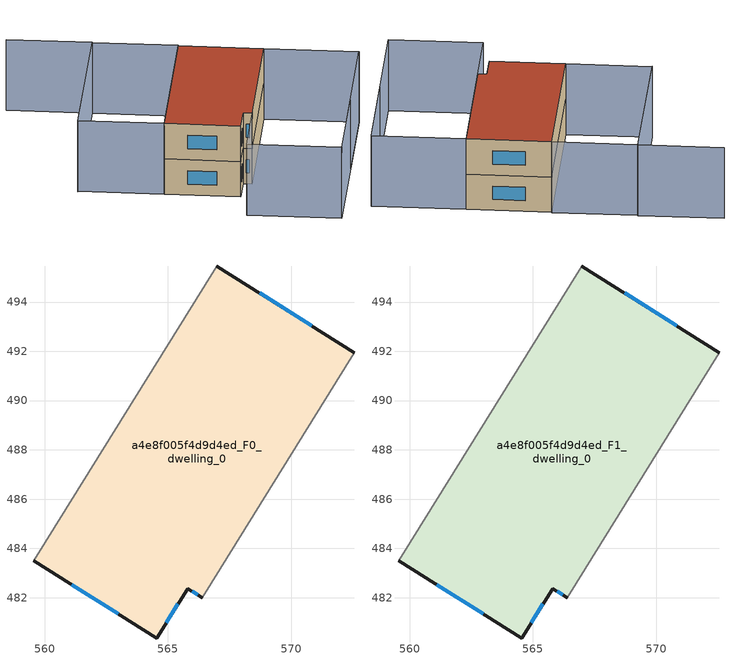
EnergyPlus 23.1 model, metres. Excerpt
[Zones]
a4e8f005f4d9d4ed_F0_dwelling_0
 floor ground (EU_floor_Construction): 572.57,491.95 566.39,482 565.8,482.37 564.54,480.36 559.55,483.51 566.98,495.46 z0
 wall outside (EU_wall_Construction): 559.55,483.51 564.54,480.36 565.8,482.37 566.39,482 / 572.57,491.95 566.98,495.46 z0:3
 wall adiabatic (EU_wall_Construction): 566.39,482 572.57,491.95 / 566.98,495.46 559.55,483.51 z0:3
 window (EU_Window_Construction): 565.98,482.26 566.2,482.12 / 564.93,480.99 565.41,481.75 / 561.1,482.53 562.98,481.34 / 570.83,493.04 568.72,494.37 z0.93:2.07
a4e8f005f4d9d4ed_F1_dwelling_0
 floor to a4e8f005f4d9d4ed_F0_dwelling_0 (EU_floor_Construction): 572.57,491.95 566.39,482 565.8,482.37 564.54,480.36 559.54,483.51 566.98,495.46 z3
 wall outside (EU_wall_Construction): 559.55,483.51 564.54,480.36 565.8,482.37 566.39,482 / 572.57,491.95 566.98,495.46 z3:6
 wall adiabatic (EU_wall_Construction): 566.39,482 572.57,491.95 / 566.98,495.46 559.55,483.51 z3:6
 window (EU_Window_Construction): 565.98,482.26 566.2,482.12 / 564.93,480.99 565.41,481.75 / 561.1,482.53 562.98,481.34 / 570.83,493.04 568.72,494.37 z3.93:5.07
 roof outside (EU_roof_Construction): 566.39,482 572.57,491.95 566.98,495.46 559.55,483.51 564.54,480.36 565.8,482.37 z6
shading: 555.75,502.5 561.38,499 / 561.38,499 553.86,486.92 / 569.63,473.36 578.76,488.05 / 567,495.49 559.54,483.51 / 559.54,483.51 553.92,487.01 / 553.92,487.01 561.37,498.99 / 561.37,498.99 567,495.49 / 578.78,488.08 569.64,473.38 / 569.64,473.38 563.43,477.25 / 563.43,477.25 572.57,491.94 / 572.57,491.94 578.78,488.08 z0:6
[Building]
EU S2 Campaign: North Axis=0; Terrain=City; Solar Distribution=FullExterior
[Site:Location]
Montreal-Trudeau.Intl.AP: Latitude=45.4667; Longitude=-73.75; Time Zone=-5; Elevation=36
[SizingPeriod:WeatherFileDays]
AnnualSizingPeriod: Begin Month=1; Begin Day of Month=1; End Month=12; End Day of Month=31; Day of Week for Start Day=Monday; Use Weather File Daylight Saving Period=No; Use Weather File Rain and Snow Indicators=No
[MATERIAL]
EU_InternalMass_Material: Roughness=MediumRough; Thickness=0.1; Conductivity=1; Density=1800; Specific Heat=900; Thermal Absorptance=0.9; Solar Absorptance=0.7; Visible Absorptance=0.7
[MATERIAL:NOMASS] Roughness=MediumRough; Thermal Absorptance=0.9; Solar Absorptance=0.7; Visible Absorptance=0.7
Name | Thermal Resistance
EU_wall_NoMass; EU_floor_NoMass | 1.51479
EU_roof_NoMass | 2.84114
[WINDOWMATERIAL:SIMPLEGLAZINGSYSTEM]
EU_Window_SimpleGlazing: UFactor=3.53504; Solar Heat Gain Coefficient=0.8; Visible Transmittance=0.8
[CONSTRUCTION]
EU_wall_Construction: EU_wall_NoMass
EU_roof_Construction: EU_roof_NoMass
EU_floor_Construction: EU_floor_NoMass
EU_Window_Construction: EU_Window_SimpleGlazing
EU_InternalMass_Construction: EU_InternalMass_Material
[ZONE] Type=1; Multiplier=1; Ceiling Height=autocalculate; Floor Area=autocalculate; Part of Total Floor Area=Yes
Name | Volume
a4e8f005f4d9d4ed_F0_dwelling_0 | 273.986
a4e8f005f4d9d4ed_F1_dwelling_0 | 273.987
[INTERNALMASS] Construction=EU_InternalMass_Construction; Surface Area=91.3288
Name | Zone or ZoneList
a4e8f005f4d9d4ed_F0_dwelling_0_EU_InternalMass | a4e8f005f4d9d4ed_F0_dwelling_0
a4e8f005f4d9d4ed_F1_dwelling_0_EU_InternalMass | a4e8f005f4d9d4ed_F1_dwelling_0
[OTHEREQUIPMENT] Fuel Type=Electricity; Design Level Calculation Method=Watts/Area; Power per Zone Floor Area=1; Fraction Latent=0; Fraction Radiant=0; Fraction Lost=0; Carbon Dioxide Generation Rate=0; EndUse Subcategory=EU_Step8_InternalGains
Name | Zone or ZoneList or Space or SpaceList | Schedule
EU_Step8_InternalGain_a4e8f005f4d9d4ed_F0_dwelling_0_f000 | a4e8f005f4d9d4ed_F0_dwelling_0 | EU_Step8_GainSchedule_a4e8f005f4d9d4ed_F0_dwelling_0_f000
EU_Step8_InternalGain_a4e8f005f4d9d4ed_F1_dwelling_0_f000 | a4e8f005f4d9d4ed_F1_dwelling_0 | EU_Step8_GainSchedule_a4e8f005f4d9d4ed_F1_dwelling_0_f000
[ZONEVENTILATION:DESIGNFLOWRATE] Schedule=EU_AlwaysOn; Design Flow Rate Calculation Method=AirChanges/Hour; Air Changes per Hour=0.775154; Ventilation Type=Natural; Fan Pressure Rise=0; Fan Total Efficiency=1; Constant Term Coefficient=1; Temperature Term Coefficient=0; Velocity Term Coefficient=0; Velocity Squared Term Coefficient=0; Minimum Indoor Temperature=-100; Maximum Indoor Temperature=100; Delta Temperature=-100; Minimum Outdoor Temperature=-100; Maximum Outdoor Temperature=100; Maximum Wind Speed=40
Name | Zone or ZoneList or Space or SpaceList
EU_ConstantAir_a4e8f005f4d9d4ed_F0_dwelling_0 | a4e8f005f4d9d4ed_F0_dwelling_0
EU_ConstantAir_a4e8f005f4d9d4ed_F1_dwelling_0 | a4e8f005f4d9d4ed_F1_dwelling_0
[HVACTEMPLATE:THERMOSTAT] Constant Heating Setpoint=20; Constant Cooling Setpoint=50
EU_HeatOnly_a4e8f005f4d9d4ed_F0_dwelling_0; EU_HeatOnly_a4e8f005f4d9d4ed_F1_dwelling_0
[HVACTEMPLATE:ZONE:IDEALLOADSAIRSYSTEM] System Availability Schedule=EU_AlwaysOn; Maximum Heating Supply Air Temperature=50; Minimum Cooling Supply Air Temperature=13; Maximum Heating Supply Air Humidity Ratio=0.0156; Minimum Cooling Supply Air Humidity Ratio=0.0077; Heating Limit=NoLimit; Cooling Limit=NoLimit; Heating Availability Schedule=EU_AlwaysOn; Cooling Availability Schedule=EU_CoolingOff; Dehumidification Control Type=ConstantSensibleHeatRatio; Cooling Sensible Heat Ratio=0.7; Dehumidification Setpoint=60; Humidification Control Type=None; Humidification Setpoint=30; Outdoor Air Method=None; Outdoor Air Flow Rate per Person=0.00944; Outdoor Air Flow Rate per Zone Floor Area=0; Outdoor Air Flow Rate per Zone=0; Demand Controlled Ventilation Type=None; Outdoor Air Economizer Type=NoEconomizer; Heat Recovery Type=None; Sensible Heat Recovery Effectiveness=0.7; Latent Heat Recovery Effectiveness=0.65
Name | Template Thermostat
a4e8f005f4d9d4ed_F0_dwelling_0 | EU_HeatOnly_a4e8f005f4d9d4ed_F0_dwelling_0
a4e8f005f4d9d4ed_F1_dwelling_0 | EU_HeatOnly_a4e8f005f4d9d4ed_F1_dwelling_0
[SIZING:ZONE] Zone Cooling Design Supply Air Temperature Input Method=SupplyAirTemperature; Zone Cooling Design Supply Air Temperature=13; Zone Heating Design Supply Air Temperature Input Method=SupplyAirTemperature; Zone Heating Design Supply Air Temperature=50; Zone Cooling Design Supply Air Humidity Ratio=0.008; Zone Heating Design Supply Air Humidity Ratio=0.008; Cooling Design Air Flow Method=DesignDay; Cooling Design Air Flow Rate=0; Cooling Minimum Air Flow per Zone Floor Area=0.000762; Cooling Minimum Air Flow=0; Cooling Minimum Air Flow Fraction=0.2; Heating Design Air Flow Method=DesignDay; Heating Design Air Flow Rate=0; Heating Maximum Air Flow per Zone Floor Area=0.002032; Heating Maximum Air Flow=0.141576; Heating Maximum Air Flow Fraction=0.3; Account for Dedicated Outdoor Air System=No; Dedicated Outdoor Air System Control Strategy=NeutralSupplyAir; Dedicated Outdoor Air Low Setpoint Temperature for Design=autosize; Dedicated Outdoor Air High Setpoint Temperature for Design=autosize; Zone Load Sizing Method=Sensible Load Only No Latent Load; Zone Latent Cooling Design Supply Air Humidity Ratio Input Method=HumidityRatioDifference; Zone Cooling Design Supply Air Humidity Ratio Difference=0.005; Zone Latent Heating Design Supply Air Humidity Ratio Input Method=HumidityRatioDifference; Zone Humidification Design Supply Air Humidity Ratio Difference=0.005
a4e8f005f4d9d4ed_F0_dwelling_0; a4e8f005f4d9d4ed_F1_dwelling_0
[SCHEDULE:CONSTANT]
Name | Hourly Value
EU_AlwaysOn | 1
EU_CoolingOff | 0
[SCHEDULE:FILE] Column Number=1; Rows to Skip at Top=0; Number of Hours of Data=8760; Column Separator=Comma; Interpolate to Timestep=No; Minutes per Item=60; Adjust Schedule for Daylight Savings=Yes
Name | File
EU_Step8_GainSchedule_a4e8f005f4d9d4ed_F0_dwelling_0_f000 | ../../schedules/a4e8f005f4d9d4ed/a4e8f005f4d9d4ed_F0_dwelling_0_f000_gain.csv
EU_Step8_GainSchedule_a4e8f005f4d9d4ed_F1_dwelling_0_f000 | ../../schedules/a4e8f005f4d9d4ed/a4e8f005f4d9d4ed_F1_dwelling_0_f000_gain.csv
